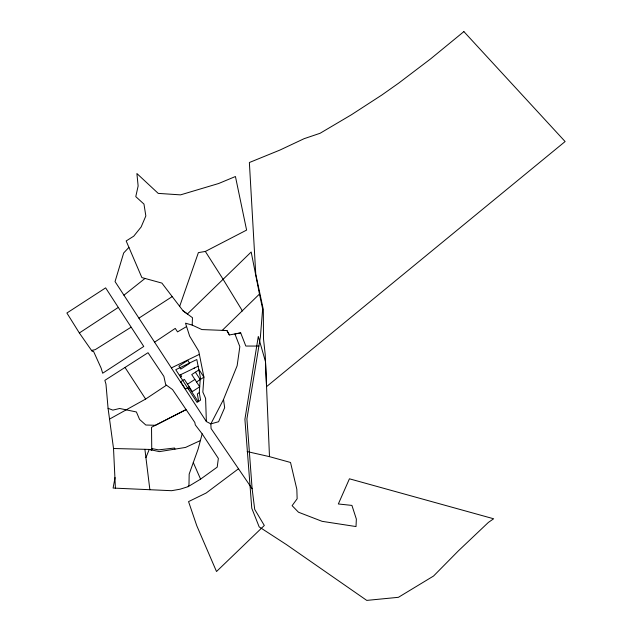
<?xml version="1.0" encoding="UTF-8"?>
<svg xmlns="http://www.w3.org/2000/svg" width="632" height="632" viewBox="0 0 632 632"><rect width="100%" height="100%" fill="white"/><g stroke="black" fill="none" stroke-linecap="round" stroke-linejoin="round"><path stroke-width="0.95" d="M258.891 346.067L245.824 346.052L240.689 332.89L229.369 334.96L226.92 330.544L201.877 329.564L192.191 325.093L192.468 317.706L183.067 310.818L161.895 283.089L141.868 277.582L126.171 240.958L133.771 236.155L141.141 226.975L145.842 215.947L143.97 204.089L135.777 196.631L138.131 185.982L136.899 173.531L158.213 193.384L180.531 194.869L218.64 183.509L235.436 176.518L246.606 230.095L205.345 251.449L198.385 252.618L179.662 306.354M199.27 392.685L200.368 377.375L196.805 359.521L175.751 369.704L197.05 402.41L200.589 400.103L199.27 392.685L197.334 393.949L198.653 401.367M115.048 477.547L113.104 488.062L171.612 490.701L180.128 489.192L188.17 486.64L200.581 479.143L217.203 467.143L218.356 458.429L202.169 433.868L195.32 424.933L194.806 422.429L172.512 389.549L165.679 384.643L163.893 376.403L148.022 352.711L104.841 380.361L105.963 384.058L108.072 408.312L113.523 448.507L115.411 488.173M202.169 433.868L198.069 449.233L189.173 474.079L188.976 484.965L188.17 486.64M145.929 457.647L149.231 449.423L151.751 449.968L151.53 427.279L186.006 409.647L155.433 425.289L145.81 425.02L139.577 419.419L136.394 411.961L119.661 408.485L112.836 410.113L108.072 408.312M238.509 468.77L206.214 492.984L188.557 501.611L196.757 525.666L216.507 571.518L264.318 525.476L254.712 509.392L252.121 488.741L211.064 428.528L210.859 423.882L223.515 399.471L237.142 365.731L239.836 346.644L234.907 333.949L240.689 332.89M128.92 247.381L123.667 252.982L115.048 281.572L206.364 421.552L210.859 423.882L218.585 421.726L224.66 407.672L223.515 399.471M241.969 311.126L242.325 310.762L223.128 279.328L205.345 251.449M183.067 310.818L187.396 313.993L251.18 252.002L259.468 294.046L222.259 330.362L226.92 330.544L229.369 334.96M123.935 295.191L145.012 278.451M154.619 342.165L175.254 328.395L177.553 331.879L186.582 326.554M109.589 419.063L145.621 399.061L166.469 385.204M79.348 332.977L118.295 307.413L105.639 287.868L66.889 313.014L79.348 332.977L92.217 351.424L93.504 351.281L101.136 368.148L102.684 373.228L143.756 346.455L118.295 307.413M180.547 377.067L181.661 376.348L180.594 374.713M194.451 368.014L193.376 368.535M187.514 384.224L194.893 379.421M189.166 386.76L185.476 389.162L180.673 381.783L184.362 379.382L192.318 391.603L199.696 386.8L191.741 374.579L199.112 369.775L203.915 377.154L202.848 392.069L205.59 398.35L206.364 421.552M196.544 381.957L203.915 377.154L198.717 351.115L189.64 336.129L185.508 323.181L192.191 325.093M188.233 388.87L189.339 388.143L198.164 401.683M138.922 318.141L172.212 296.598M130.998 327.25L95.234 349.654L91.529 350.436M171.414 367.887L199.364 354.37M179.393 375.297L198.14 366.228M199.949 440.757L185.539 447.432L159.335 451.627L149.231 449.423L113.523 448.507M247.175 451.58L269.485 456.644L290.523 462.474L296.835 489.279L297.143 498.782L292.118 505.671L298.47 512.212L322.115 521.337L356.014 526.559L356.353 519.085L351.929 505.41L338.341 503.973L349.433 478.803L493.639 518.769L488.402 522.403L458.35 550.891L433.536 576.044L398.421 597.311L366.757 600.4L286.415 544.579L259.183 526.906L251.773 508.262L244.908 419.308L258.291 336.461L265.511 361.796L269.485 456.644M195.422 372.177L200.226 379.555M125.01 367.445L145.621 399.061M193.297 462.553L200.581 479.143M174.977 449.123L174.574 448.017L158.545 449.873L151.735 448.554L151.751 449.968M259.468 294.046L262.651 308.953L260.384 337.014L246.907 418.913L252.121 488.741M144.902 449.312L149.871 489.713M463.88 31.6L430.597 58.902L398.65 83.155L381.894 94.982L351.463 114.732L320.061 133.289L304.095 138.692L279.873 150.092L249.371 162.519L255.763 274.185L263.331 309.672L263.489 338.752L265.211 354.52L266.546 386.642L565.111 141.544L463.88 31.6M187.744 360.382L178.895 366.141L180.815 369.096L189.663 363.329L187.744 360.382"/></g></svg>
